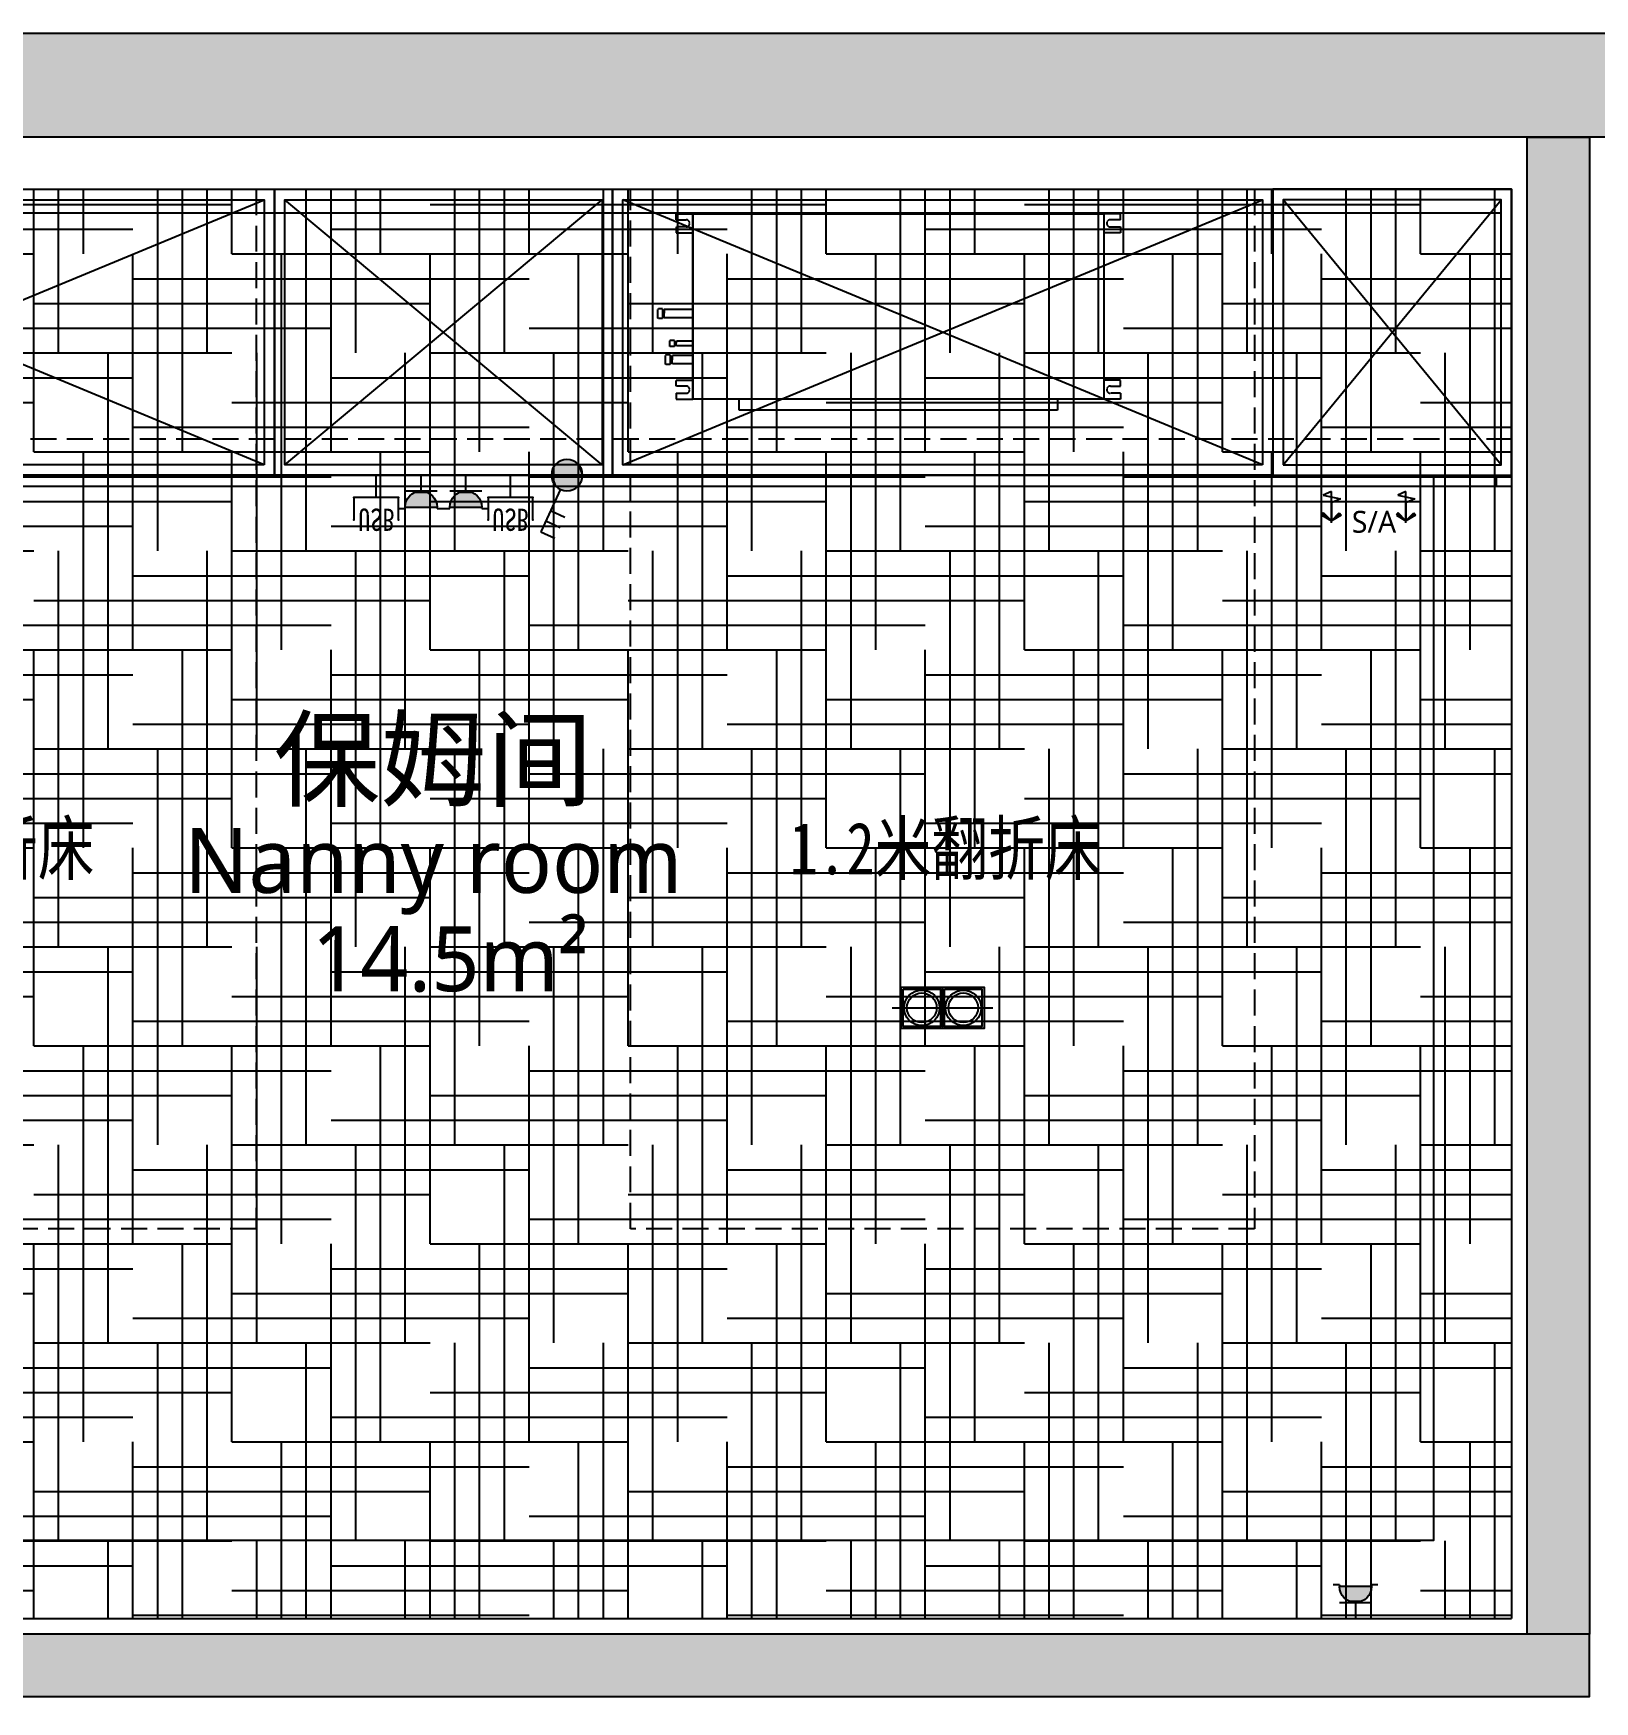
# Model space of a CAD drawing. Header units: millimetres. Extents: x -108767 to 78913, y -380878 to 1470.
# Drawn here: x 16382 to 19385, y -187189 to -183979 of the extents above; entities that cross this region are included whole.
import ezdxf
from ezdxf.enums import TextEntityAlignment as Align

# ---------------------------------------------------------------- set-up
doc = ezdxf.new("R2010")
doc.units = ezdxf.units.MM
doc.header["$LTSCALE"] = 10
for name, pattern in [('__DASH', [0.35, 0.25, -0.1]), ('DASH', [0.35, 0.25, -0.1]), ('DOTE', [2.42, 2, -0.2, 0.02, -0.2])]:
    doc.linetypes.add(name, pattern=pattern)
for name, color, linetype in [('NW-01-wall(原有墙体)', 255, 'Continuous'), ('NW-01wall(新墙体)', 140, 'Continuous'), ('NW-02-fix(到顶家具)', 54, 'Continuous'), ('NW-02-fr(地面家具)', 74, 'Continuous'), ('NW-02-light(平面灯具)', 12, 'Continuous'), ('NW-03-地面铺装', 8, 'Continuous'), ('NW-04-light(天花灯具)', 1, 'Continuous'), ('NW-04-天花造型粗线', 163, 'Continuous'), ('NW-完成面（用于平面）', 43, 'Continuous'), ('NW-开关插座', 117, 'Continuous'), ('NW-强弱电插座', 223, 'Continuous'), ('NW-强电插座', 223, 'Continuous'), ('NW-暖通设备', 161, 'Continuous'), ('NW-暖通风口', 33, 'Continuous'), ('平面图', 7, 'Continuous')]:
    doc.layers.add(name, color=color, linetype=linetype)
doc.styles.add('_TCH_LABEL', font='COMPLEX', dxfattribs={"bigfont": 'GBCBIG'})
doc.styles.get("Standard").update_dxf_attribs({"font": ''})
doc.styles.add('宋体', font='', dxfattribs={"width": 0.8})
doc.styles.add('黑体', font='', dxfattribs={"width": 0.8, "height": 3})
doc.styles.get('Standard').set_extended_font_data('SimSun')
doc.styles.get('宋体').set_extended_font_data('SimSun')
doc.styles.get('黑体').set_extended_font_data('Microsoft YaHei')
doc.linetypes.add('铝质LED灯条', pattern='A,12.7,-5.08,["AL.LED",宋体,S=2.54,R=0,X=-2.54,Y=-1.27],-10', length=27.78)
pattern_1 = [(0, (54.42, -56.26), (92.2296, 184.45919), [0, -184.45919]), (0, (-53.5, -81.16), (92.2296, 184.45919), [0, -184.45919]), (0, (6.46, -83), (92.2296, 184.45919), [0, -184.45919]), (0, (71.94, -28.6), (92.2296, 184.45919), [0, -184.45919]), (0, (-4.61, -92.23), (92.2296, 184.45919), [0, -184.45919]), (0, (90.39, 87.62), (92.2296, 184.45919), [0, -184.45919]), (0, (34.12, 72.86), (92.2296, 184.45919), [0, -184.45919]), (0, (63.64, 49.8), (92.2296, 184.45919), [0, -184.45919]), (0, (-86.7, 46.11), (92.2296, 184.45919), [0, -184.45919]), (0, (3.69, 37.81), (92.2296, 184.45919), [0, -184.45919]), (0, (-31.36, -9.22), (92.2296, 184.45919), [0, -184.45919]), (0, (-29.51, -78.4), (92.2296, 184.45919), [0, -184.45919]), (0, (39.66, -85.77), (92.2296, 184.45919), [0, -184.45919]), (0, (90.39, -4.61), (92.2296, 184.45919), [0, -184.45919]), (0, (-82.08, -33.2), (92.2296, 184.45919), [0, -184.45919]), (0, (-66.4, -1.84), (92.2296, 184.45919), [0, -184.45919]), (0, (5.53, -14.76), (92.2296, 184.45919), [0, -184.45919]), (0, (-20.29, -41.5), (92.2296, 184.45919), [0, -184.45919]), (0, (-35.05, 19.37), (92.2296, 184.45919), [0, -184.45919]), (0, (-11.99, 88.54), (92.2296, 184.45919), [0, -184.45919]), (0, (-74.7, -71.94), (92.2296, 184.45919), [0, -184.45919]), (0, (26.75, 50.73), (92.2296, 184.45919), [0, -184.45919]), (0, (-59.03, 53.5), (92.2296, 184.45919), [0, -184.45919]), (0, (-73.78, 77.47), (92.2296, 184.45919), [0, -184.45919]), (130.601294, (79.054, 29.865), (-461.1479683, 553.37757044), [8.09824, -3393.1611]), (18.434949, (65.878, 33.378), (461.1479726, 184.4591883), [8.33302, -1158.28932]), (90, (65.88, 25.47), (92.229595, 184.45919), [7.9054, -361.01297]), (161.565051, (73.784, 22.838), (-461.1479766, 184.459176), [8.33302, -1158.28932]), (53.130102, (73.784, 22.838), (92.229595, 184.459189), [8.78377, -913.51216]), (135, (80.81, -71.15), (-92.229606, 184.459177), [7.45328, -514.2761]), (45, (70.27, -71.15), (92.229594, 184.459189), [7.45328, -514.2761]), (135, (75.54, -76.42), (-92.229606, 184.459177), [7.45328, -514.2761]), (45, (75.54, -76.42), (92.229594, 184.459189), [7.45328, -514.2761]), (116.56505, (-7.9, 52.7), (-1e-05, 368.91837), [9.82055, -196.41107]), (180, (-12.3, 61.49), (-92.2296, 184.45919), [10.54053, -173.91866]), (63.43495, (-27.23, 52.7), (1e-07, 368.91838), [9.82055, -196.41107]), (116.56505, (-22.84, 43.92), (-1e-05, 368.91837), [9.82055, -196.41107]), (0, (-22.84, 43.92), (92.2296, 184.45919), [10.54053, -173.91866]), (63.43495, (-12.3, 43.92), (1e-07, 368.91838), [9.82055, -196.41107]), (107.102728, (61.4864, -9.662), (-276.6887736, 922.29594868), [11.94722, -5005.8852]), (143.972626, (57.973, 1.757), (-1752.362276, 1291.2143235), [11.94722, -2496.96889]), (180, (48.31, 8.78), (-92.2296, 184.45919), [11.4189, -173.04028]), (36.027373, (27.23, 1.757), (1752.3622853, 1291.2143111), [11.94722, -2496.96889]), (71.565051, (23.716, -8.784), (276.6887854, 922.2959447), [11.11069, -1155.51165]), (107.102728, (27.23, -20.203), (-276.6887736, 922.29594868), [11.94722, -5005.8852]), (143.972626, (36.892, -27.23), (-1752.362276, 1291.2143235), [11.94722, -2496.96889]), (0, (36.9, -27.23), (92.2296, 184.45919), [11.4189, -173.04028]), (36.027373, (48.311, -27.23), (1752.3622853, 1291.2143111), [11.94722, -2496.96889]), (71.565051, (57.973, -20.203), (276.6887854, 922.2959447), [11.11069, -1155.51165]), (150.255118, (63.243, 76.419), (-276.6887842, 184.4591867), [7.0817, -1480.07582]), (90, (57.09, 72.905), (92.229595, 184.45919), [7.02702, -361.89135]), (29.744881, (57.095, 72.905), (276.6887837, 184.4591882), [7.0817, -1480.07582]), (116.56505, (20.2, -54.46), (-1e-05, 368.91837), [9.82055, -196.41107]), (168.690067, (15.81, -45.676), (-830.0663521, 184.4591846), [8.95772, -1872.16411]), (41.185925, (0, -50.0675), (2305.7398558, 2029.05106764), [9.33728, -3912.31871]), (90, (0, -58.85), (92.229595, 184.45919), [8.78377, -360.1346]), (138.814074, (7.027, -65), (-2305.7398288, 2029.0510983), [9.33728, -3912.31871]), (16.699244, (7.027, -65), (3043.57661373, 922.2959408), [9.17053, -3842.45037]), (60.945396, (15.811, -62.365), (92.22959487, 184.45918847), [9.04345, -3789.20364]), (109.983106, (-57.0945, 22.838), (-461.14797504, 1291.2143218), [10.28114, -4307.79774]), (155.556045, (-60.608, 32.5), (-1198.98473437, 553.3775561), [10.61347, -4447.04414]), (24.4439547, (-79.932, 32.5), (1198.9847304, 553.37756493), [10.61347, -4447.04414]), (70.0168934, (-83.446, 22.838), (461.1479747, 1291.214322), [10.28114, -4307.79774]), (109.983106, (-79.932, 13.176), (-461.14797504, 1291.2143218), [10.28114, -4307.79774]), (160.016893, (-70.27, 9.662), (-461.1479749, 184.4591814), [10.28114, -2148.75827]), (19.9831065, (-70.27, 9.662), (461.147972, 184.4591895), [10.28114, -2148.75827]), (70.0168934, (-60.608, 13.176), (461.1479747, 1291.214322), [10.28114, -4307.79774]), (122.005383, (11.419, 6.149), (-92.2296072, 184.4591801), [8.2866, -1731.89791]), (18.434949, (-0.878, 10.54), (461.1479726, 184.4591883), [8.33302, -1158.28932]), (90, (-0.88, 2.635), (92.229595, 184.45919), [7.9054, -361.01297]), (161.565051, (7.027, 0), (-461.1479766, 184.459176), [8.33302, -1158.28932]), (54.462322, (7.027, 0), (645.6071612, 922.2959445), [7.55608, -3165.99978]), (116.56505, (-42.16, -38.65), (-1e-05, 368.91837), [9.82055, -196.41107]), (180, (-46.55, -29.86), (-92.2296, 184.45919), [9.66215, -174.79703]), (59.036243, (-61.486, -38.649), (92.2295948, 184.4591881), [10.24355, -2140.9016]), (120.963756, (-56.216, -47.432), (-92.2296071, 184.4591806), [10.24355, -2140.9016]), (0, (-56.22, -47.43), (92.2296, 184.45919), [9.66215, -174.79703]), (63.43495, (-46.55, -47.43), (1e-07, 368.91838), [9.82055, -196.41107])]

# ---------------------------------------------------------------- blocks, each defined once
blk = doc.blocks.new('嵌入式射灯1')
at = {"color": 250, "linetype": 'DOTE', "ltscale": 30}
blk.add_line((0, 100), (0, -100), dxfattribs=at)
blk.add_lwpolyline([(-100, 0, 0, 0, 0), (100, 0, 30, 0, 0), (154.9, 0, 0, 0, 0)], format="xyseb", dxfattribs=at)
blk.add_circle((0, 0), 60)
at = {"color": 250}
blk.add_circle((0, 0), 50, dxfattribs=at)
blk = doc.blocks.new('*U241')
at = {"layer": 'NW-04-light(天花灯具)', "color": 1, "ltscale": 15}
blk.add_lwpolyline([(150844.17, -14074.61), (150848.37, -14074.61), (150848.37, -14078.82), (150844.17, -14078.82)], close=True, dxfattribs=at)
at = {"layer": 'NW-04-light(天花灯具)', "color": 8, "ltscale": 15}
blk.add_lwpolyline([(150844.38, -14074.82), (150848.16, -14074.82), (150848.16, -14078.61), (150844.38, -14078.61)], close=True, dxfattribs=at)
at = {"layer": 'NW-04-light(天花灯具)', "color": 1, "linetype": 'DASH', "ltscale": 15, "xscale": 0.03000000000000001, "yscale": 0.03000000000000001, "zscale": 0.03000000000000001, "rotation": 90.00000000027025}
blk.add_blockref('嵌入式射灯1', (150846.27, -14076.71), dxfattribs=at)
blk = doc.blocks.new('fdsaghfjkd')
at = {"layer": 'NW-暖通风口', "color": 250, "linetype": '__DASH', "ltscale": 0.5}
for p, q in [((-474.8, -12.6), (-474.8, 0)), ((-474.8, 0), (-439.2, 0)), ((-439.2, -396.2), (-439.2, 0)), ((-439.2, 0), (439.2, 0)), ((-340.1, 0), (-340.1, 23.8)), ((-340.1, 23.8), (340.1, 23.8)), ((340.1, 23.8), (340.1, 0)), ((439.2, 0), (439.2, -396.2)), ((439.2, -396.2), (439.2, 0)), ((474.8, 0), (439.2, 0)), ((474.8, -12.6), (474.8, 0)), ((-474.8, -12.6), (-453.4, -12.6)), ((-453.4, -28), (-474.8, -28)), ((-474.8, -28), (-474.8, -40.6)), ((474.8, -12.6), (453.4, -12.6)), ((453.4, -28), (474.8, -28)), ((474.8, -28), (474.8, -40.6)), ((-474.8, -40.6), (-439.2, -40.6)), ((474.8, -40.6), (439.2, -40.6)), ((439.2, -75.5), (483.4, -75.5)), ((439.2, -93.3), (483.4, -93.3)), ((483.4, -75.5), (483.4, -84.4)), ((483.4, -78.5), (487.3, -78.5)), ((483.4, -93.3), (483.4, -84.4)), ((483.4, -90.2), (487.3, -90.2)), ((487.3, -94.7), (487.3, -74.1)), ((487.3, -74.1), (496.6, -74.1)), ((487.3, -94.7), (496.6, -94.7)), ((496.6, -74.1), (497.1, -74.6)), ((496.6, -94.7), (497.1, -94.1)), ((497.1, -74.6), (497.1, -94.1)), ((439.2, -114.3), (474.5, -114.3)), ((439.2, -124.1), (474.5, -124.1)), ((474.5, -114.3), (474.5, -119.2)), ((474.5, -117.3), (478.4, -117.3)), ((474.5, -124.1), (474.5, -119.2)), ((474.5, -121.1), (478.4, -121.1)), ((478.4, -125.5), (478.4, -112.8)), ((478.4, -112.8), (487.7, -112.8)), ((478.4, -125.5), (487.7, -125.5)), ((487.7, -112.8), (488.2, -113.4)), ((487.7, -125.5), (488.2, -125)), ((488.2, -113.4), (488.2, -125)), ((439.2, -174), (500.1, -174)), ((500.1, -174), (500.1, -182.9)), ((500.1, -177), (504, -177)), ((504, -193.2), (504, -172.6)), ((504, -172.6), (513.3, -172.6)), ((513.3, -172.6), (513.8, -173.1)), ((513.8, -173.1), (513.8, -192.6)), ((439.2, -191.8), (500.1, -191.8)), ((500.1, -191.8), (500.1, -182.9)), ((500.1, -188.7), (504, -188.7)), ((504, -193.2), (513.3, -193.2)), ((513.3, -193.2), (513.8, -192.6)), ((-474.8, -368.2), (-474.8, -355.6)), ((-474.8, -355.6), (-439.2, -355.6)), ((474.8, -355.6), (439.2, -355.6)), ((474.8, -368.2), (474.8, -355.6)), ((-453.4, -368.2), (-474.8, -368.2)), ((-474.8, -383.7), (-474.8, -396.2)), ((-474.8, -383.7), (-453.4, -383.7)), ((453.4, -368.2), (474.8, -368.2)), ((474.8, -383.7), (453.4, -383.7)), ((474.8, -383.7), (474.8, -396.2)), ((-474.8, -396.2), (-439.2, -396.2)), ((439.2, -396.2), (-439.2, -396.2)), ((474.8, -396.2), (439.2, -396.2))]:
    blk.add_line(p, q, dxfattribs=at)
for centre, start, end in [((-453.4, -20.3), 270, 90), ((453.4, -20.3), 90, 270), ((-453.4, -375.9), 270, 90), ((453.4, -375.9), 90, 270)]:
    blk.add_arc(centre, 7.74, start, end, dxfattribs=at)
blk = doc.blocks.new('_LINKPT1')
blk.add_line((0, 0), (0, 0))
blk = doc.blocks.new('单相二三极安全插座')
at = {"linetype": 'Continuous'}
for p, q in [((-33.3, 49.9), (-23.8, 49.9)), ((-23.8, 49.9), (-23.8, 47.5)), ((23.8, 49.9), (23.8, 47.5)), ((23.8, 49.9), (33.3, 49.9)), ((-23.8, 47.5), (23.8, 47.5)), ((23.8, 23.8), (-23.8, 23.8)), ((0, 23.8), (0, 0))]:
    blk.add_line(p, q, dxfattribs=at)
blk.add_arc((0, 47.5), 23.8, 180, 0, dxfattribs=at)
for points in [[(20.6, 35.7), (-20.6, 35.7), (23.8, 47.5), (-23.8, 47.5)], [(11.9, 27), (-11.9, 27), (20.6, 35.7), (-20.6, 35.7)], [(0, 23.8), (0, 23.8), (11.9, 27), (-11.9, 27)]]:
    blk.add_solid(points, dxfattribs=at)
at = {"linetype": 'Continuous', "xscale": 0.0950808586651788, "yscale": 0.0950808586651788, "zscale": 0.0950808586651788}
blk.add_blockref('_LINKPT1', (0, 0), dxfattribs=at)
blk = doc.blocks.new('*U260')
at = {"layer": 'NW-强电插座', "xscale": 1.2943, "yscale": 1.2943, "zscale": 1.2943}
blk.add_blockref('单相二三极安全插座', (225.9, 1978.7), dxfattribs=at)
blk = doc.blocks.new('墙面安装电视插座')
for p, q in [((-50.1, 50), (-50.1, 100.1)), ((50.1, 100.1), (50.1, 50)), ((50.1, 50), (-50.1, 50)), ((0, 50.1), (0, 0))]:
    blk.add_line(p, q)
for p in [(-50.1, 100.1), (50.1, 100.1), (-50.1, 50), (50.1, 50), (0, 0)]:
    blk.add_point(p)
at = {"color": 8, "style": '宋体', "width": 0.8, "flags": 8}
blk.add_attdef('TV', text='', height=50, dxfattribs=at).set_placement((0, 100.1), align=Align.MIDDLE_CENTER)
at = {"style": '_TCH_LABEL', "flags": 9}
blk.add_attdef('A', (0, 0), '', height=0.002, dxfattribs=at)
blk = doc.blocks.new('*U262')
at = {"layer": 'NW-强电插座'}
ref = blk.add_blockref('墙面安装电视插座', (225.9, 1978.7), dxfattribs=dict(at, xscale=0.8587014373779767, yscale=0.8587014373779767, zscale=0.8587014373779767))
ref.add_attrib('TV', 'USB', dxfattribs={"layer": '0', "color": 8, "height": 42.94, "style": '宋体', "width": 0.8}).set_placement((225.9, 2064.7), align=Align.MIDDLE_CENTER)
blk = doc.blocks.new('ergwet')
for p, q in [((5135.37, -385.51), (5136.08, -384.8)), ((5137.49, -387.63), (5135.37, -385.51)), ((5135.91, -386.06), (5136.63, -385.34)), ((5136.43, -386.57), (5137.14, -385.86))]:
    blk.add_line(p, q)
blk.add_circle((5138.19, -388.34), 1)
for points in [[(5137.33, -388.84), (5137.33, -387.84), (5137.69, -389.21), (5137.69, -387.47)], [(5137.69, -389.21), (5137.69, -387.47), (5138.19, -389.34), (5138.19, -387.34)], [(5138.69, -389.21), (5138.69, -387.47), (5138.19, -389.34), (5138.19, -387.34)], [(5139.06, -388.84), (5139.06, -387.84), (5138.69, -389.21), (5138.69, -387.47)], [(5137.19, -388.34), (5137.19, -388.34), (5137.33, -388.84), (5137.33, -387.84)], [(5139.19, -388.34), (5139.19, -388.34), (5139.06, -388.84), (5139.06, -387.84)]]:
    blk.add_solid(points)
at = {"xscale": 4.805045045043872, "yscale": 4.805045045043872, "zscale": 4.805045045043872, "rotation": 90}
for p in [(5138.19, -387.34), (5137.19, -388.34), (5139.19, -388.34)]:
    blk.add_blockref('_LINKPT1', p, dxfattribs=at)
at = {"width": 0.8, "flags": 9}
blk.add_attdef('A', (5139.19, -388.34), '', height=0.0000961, rotation=90, dxfattribs=at)
blk = doc.blocks.new('*U261')
at = {"layer": 'NW-开关插座', "xscale": 30.1, "yscale": 30.1, "zscale": 30.1}
blk.add_blockref('ergwet', (-154433.7, 13702.9), dxfattribs=at)

msp = doc.modelspace()

# ---------------------------------------------------------------- hatches: boundary and pattern name
at = {"layer": 'NW-01-wall(原有墙体)'}
h = msp.add_hatch(color=250, dxfattribs=at)
h.dxf.hatch_style = 1
h.paths.add_polyline_path([(21693.9, -189875.5), (22074.9, -189875.5), (22074.9, -183979.5), (6048.9, -183979.5), (6048.9, -184329.5), (6562.9, -184329.5), (6562.9, -184179.5), (7027.6, -184179.5), (7027.6, -184079.5), (7657.6, -184079.5), (7657.6, -184179.5), (21874.9, -184179.5), (21874.9, -189675.5), (19945.9, -189675.5), (19945.9, -189567.5), (19231.9, -189567.5), (19231.9, -189873.5), (19656.9, -189873.5), (19656.9, -190430.5), (19856.9, -190430.5), (19856.9, -189890.5), (21469.9, -189890.5), (21469.9, -191453.5), (19856.9, -191453.5), (19856.9, -191296.5), (19656.9, -191296.5), (19656.9, -191673.5), (21493.9, -191673.5), (21493.9, -193580.5), (6559.9, -193580.5), (6559.9, -193780.5), (21693.9, -193780.5)])
h.paths.add_polyline_path([(6559.9, -193462.1), (6285.9, -193560.5), (6559.9, -193560.5)], flags=17)
h.paths.add_polyline_path([(6559.9, -193462.1), (6559.9, -193433.5), (6285.9, -193433.5), (6285.9, -193560.5)], flags=17)
at = {"layer": 'NW-03-地面铺装'}
h = msp.add_hatch(dxfattribs=at)
h.set_pattern_fill('HOUND', color=250, scale=30)
h.paths.add_polyline_path([(15116.7, -184279.5), (19224.9, -184279.5), (19224.9, -187029.5), (15116.7, -187029.5), (15116.7, -187019.5), (15121.7, -187019.5), (15121.7, -187014.5), (15051.7, -187014.5), (15051.7, -187004.5), (15021.7, -187004.5), (15021.7, -186994.5), (15016.7, -186994.5), (15016.7, -185159.5), (15116.7, -185159.5)])
at = {"layer": 'NW-暖通风口'}
for points in [[(18878.6, -184917.4), (18863.5, -184902.3), (18860.1, -184906.8)], [(18878.6, -184917.4), (18893.7, -184902.3), (18897.2, -184906.8)], [(19022.1, -184917.4), (19007, -184902.3), (19003.6, -184906.8)], [(19022.1, -184917.4), (19037.3, -184902.3), (19040.7, -184906.8)]]:
    msp.add_hatch(color=256, dxfattribs=at).paths.add_polyline_path(points)
at = {"layer": '平面图'}
h = msp.add_hatch(dxfattribs=at)
h.set_pattern_fill('14砌块砖隔墙', color=250, scale=184.459189, style=0, pattern_type=2)
h.set_pattern_definition(pattern_1)
h.paths.add_polyline_path([(19374.9, -184179.5), (19254.9, -184179.5), (19254.9, -187059.5), (19374.9, -187059.5)])
h = msp.add_hatch(dxfattribs=at)
h.set_pattern_fill('14砌块砖隔墙', color=250, scale=184.459189, style=0, pattern_type=2)
h.set_pattern_definition(pattern_1)
h.paths.add_polyline_path([(19374.9, -187059.5), (19254.9, -187059.5), (15086.7, -187059.5), (15086.7, -187179.5), (19374.9, -187179.5)])

# ---------------------------------------------------------------- linework, layer by layer
at = {"layer": 'NW-01-wall(原有墙体)'}
for p, q in [((22074.9, -183979.5), (6048.9, -183979.5)), ((21874.9, -184179.5), (6562.9, -184179.5))]:
    msp.add_line(p, q, dxfattribs=at)
at = {"layer": 'NW-01wall(新墙体)'}
for points in [[(19374.9, -187059.5), (19254.9, -187059.5), (19254.9, -184179.5), (19374.9, -184179.5)], [(19374.9, -187059.5), (15086.7, -187059.5), (15086.7, -187179.5), (19374.9, -187179.5)]]:
    msp.add_lwpolyline(points, close=True, dxfattribs=at)
at = {"layer": 'NW-02-fix(到顶家具)', "color": 8}
for p, q in [((16825.8, -184809.5), (15595.8, -184299.5)), ((15595.8, -184809.5), (16825.8, -184299.5)), ((17475.8, -184809.5), (16865.8, -184299.5)), ((16865.8, -184809.5), (17475.8, -184299.5)), ((18745.8, -184809.5), (17515.8, -184299.5)), ((17515.8, -184809.5), (18745.8, -184299.5)), ((19204.9, -184809.5), (18785.8, -184299.5)), ((18785.8, -184809.5), (19204.9, -184299.5))]:
    msp.add_line(p, q, dxfattribs=at)
at = {"layer": 'NW-02-fix(到顶家具)', "ltscale": 10}
for points in [[(16845.8, -184829.5), (15575.8, -184829.5), (15575.8, -184279.5), (16845.8, -184279.5)], [(17495.8, -184829.5), (16845.8, -184829.5), (16845.8, -184279.5), (17495.8, -184279.5)], [(18765.8, -184829.5), (17495.8, -184829.5), (17495.8, -184279.5), (18765.8, -184279.5)], [(18765.8, -184829.5), (19224.9, -184829.5), (19224.9, -184279.5), (18765.8, -184279.5)]]:
    msp.add_lwpolyline(points, close=True, dxfattribs=at)
at = {"layer": 'NW-02-fix(到顶家具)', "color": 8}
for points in [[(16825.8, -184809.5), (15595.8, -184809.5), (15595.8, -184299.5), (16825.8, -184299.5)], [(17475.8, -184809.5), (16865.8, -184809.5), (16865.8, -184299.5), (17475.8, -184299.5)], [(18745.8, -184809.5), (17515.8, -184809.5), (17515.8, -184299.5), (18745.8, -184299.5)], [(18785.8, -184809.5), (19204.9, -184809.5), (19204.9, -184299.5), (18785.8, -184299.5)]]:
    msp.add_lwpolyline(points, close=True, dxfattribs=at)
at = {"layer": 'NW-02-fr(地面家具)', "color": 8, "linetype": 'DASH', "ltscale": 20}
for points in [[(16810.8, -184279.5), (16810.8, -186279.5), (15610.8, -186279.5), (15610.8, -184279.5), (16810.8, -184279.5)], [(18730.8, -184279.5), (18730.8, -186279.5), (17530.8, -186279.5), (17530.8, -184279.5), (18730.8, -184279.5)]]:
    msp.add_lwpolyline(points, dxfattribs=at)
at = {"layer": 'NW-02-light(平面灯具)', "linetype": '铝质LED灯条'}
msp.add_line((19204.9, -184325.6), (15136.7, -184325.6), dxfattribs=at)
at = {"layer": 'NW-03-地面铺装', "linetype": 'DASH', "ltscale": 20}
msp.add_line((15116.7, -184759.5), (19224.9, -184759.5), dxfattribs=at)
at = {"layer": 'NW-04-天花造型粗线'}
msp.add_lwpolyline([(15266.7, -184829.5), (19074.9, -184829.5), (19074.9, -186879.5), (15266.7, -186879.5)], close=True, dxfattribs=at)
at = {"layer": 'NW-完成面（用于平面）'}
msp.add_line((15116.7, -187029.5), (19224.9, -187029.5), dxfattribs=at)
msp.add_lwpolyline([(15116.7, -184509.5), (15116.7, -184279.5), (19224.9, -184279.5), (19224.9, -187029.5)], dxfattribs=at)
at = {"layer": 'NW-暖通风口'}
for p, q in [((15116.7, -184829.5), (19224.9, -184829.5)), ((19196.1, -184851), (19196.1, -184829.5)), ((15115.9, -184851, 0), (19224.9, -184851)), ((18878.6, -184860.8, 0), (18862.5, -184868.1, 0)), ((18878.6, -184921, 0), (18878.6, -184860.8, 0)), ((19022.1, -184860.8, 0), (19006.1, -184868.1, 0)), ((19022.1, -184921, 0), (19022.1, -184860.8, 0)), ((18862.5, -184868.1, 0), (18895.9, -184875.4, 0)), ((18895.9, -184875.4, 0), (18878.6, -184882.7, 0)), ((18878.6, -184882.7, 0), (18878.6, -184917.4, 0)), ((19006.1, -184868.1, 0), (19039.4, -184875.4, 0)), ((19039.4, -184875.4, 0), (19022.1, -184882.7, 0)), ((19022.1, -184882.7, 0), (19022.1, -184917.4, 0)), ((18863.5, -184902.3, 0), (18860.1, -184906.8, 0)), ((18860.1, -184906.8, 0), (18878.6, -184917.4, 0)), ((18878.6, -184917.4, 0), (18863.5, -184902.3, 0)), ((18878.6, -184917.4, 0), (18893.7, -184902.3, 0)), ((18897.2, -184906.8, 0), (18878.6, -184917.4, 0)), ((18893.7, -184902.3, 0), (18897.2, -184906.8, 0)), ((19007, -184902.3, 0), (19003.6, -184906.8, 0)), ((19003.6, -184906.8, 0), (19022.1, -184917.4, 0)), ((19022.1, -184917.4, 0), (19007, -184902.3, 0)), ((19022.1, -184917.4, 0), (19037.3, -184902.3, 0)), ((19040.7, -184906.8, 0), (19022.1, -184917.4, 0)), ((19037.3, -184902.3, 0), (19040.7, -184906.8, 0))]:
    msp.add_line(p, q, dxfattribs=at)

# ---------------------------------------------------------------- block references
at = {"layer": 'NW-04-light(天花灯具)', "xscale": 19.008, "yscale": 19.008, "zscale": 19.008}
for p in [(-2849195, 81715.7), (-2849115.2, 81715.7)]:
    msp.add_blockref('*U241', p, dxfattribs=at)
at = {"layer": 'NW-开关插座', "xscale": -0.9984580498866217, "yscale": 0.9984580498866217, "zscale": 0.9984580498866217, "rotation": 199.9927412043266}
msp.add_blockref('*U261', (16509.1, -183016.9), dxfattribs=at)
at = {"layer": 'NW-强弱电插座', "xscale": -0.9984580498866216, "yscale": 0.9984580498866216, "zscale": 0.9984580498866216, "rotation": 180}
for name, p in [('*U262', (16816.2, -182853.8)), ('*U260', (16902.2, -182853.8)), ('*U260', (16988.2, -182853.8)), ('*U262', (17074.2, -182853.8))]:
    msp.add_blockref(name, p, dxfattribs=at)
at = {"layer": 'NW-强弱电插座', "xscale": -0.9984580498866216, "yscale": 0.9984580498866216, "zscale": 0.9984580498866216}
msp.add_blockref('*U260', (19150.4, -189005.1), dxfattribs=at)
at = {"layer": 'NW-暖通设备', "xscale": 0.9000000034613134, "yscale": 0.9000000034613134, "zscale": 0.9000000034613134, "rotation": 180}
msp.add_blockref('fdsaghfjkd', (18045.5, -184683.3), dxfattribs=at)

# ---------------------------------------------------------------- texts
at = {"color": 40, "style": '黑体'}
for s, height, p in [('保姆间', 150, (17151.4, -185451.4)), ('Nanny room', 125, (17151.4, -185633.4)), ('14.5m²', 125, (17183.5, -185822.6))]:
    msp.add_text(s, height=height, dxfattribs=at).set_placement(p, align=Align.CENTER)
at = {"color": 251, "char_height": 100, "attachment_point": 7, "style": '黑体'}
for insert in [(15899.9, -185608.6), (17836.8, -185608.6)]:
    msp.add_mtext_dynamic_manual_height_columns('{\\fSimSun|b0|i0|c134|p2;1.2米翻折床}', width=971.366, gutter_width=12.5, heights=[0], dxfattribs=dict(at, insert=insert))
at = {"layer": 'NW-暖通风口', "color": 40, "style": '黑体'}
msp.add_attdef('S/A', text='', height=42, dxfattribs=at).set_placement((18960.5, -184919.3, -203.3), align=Align.MIDDLE)

doc.saveas('drawing.dxf')
